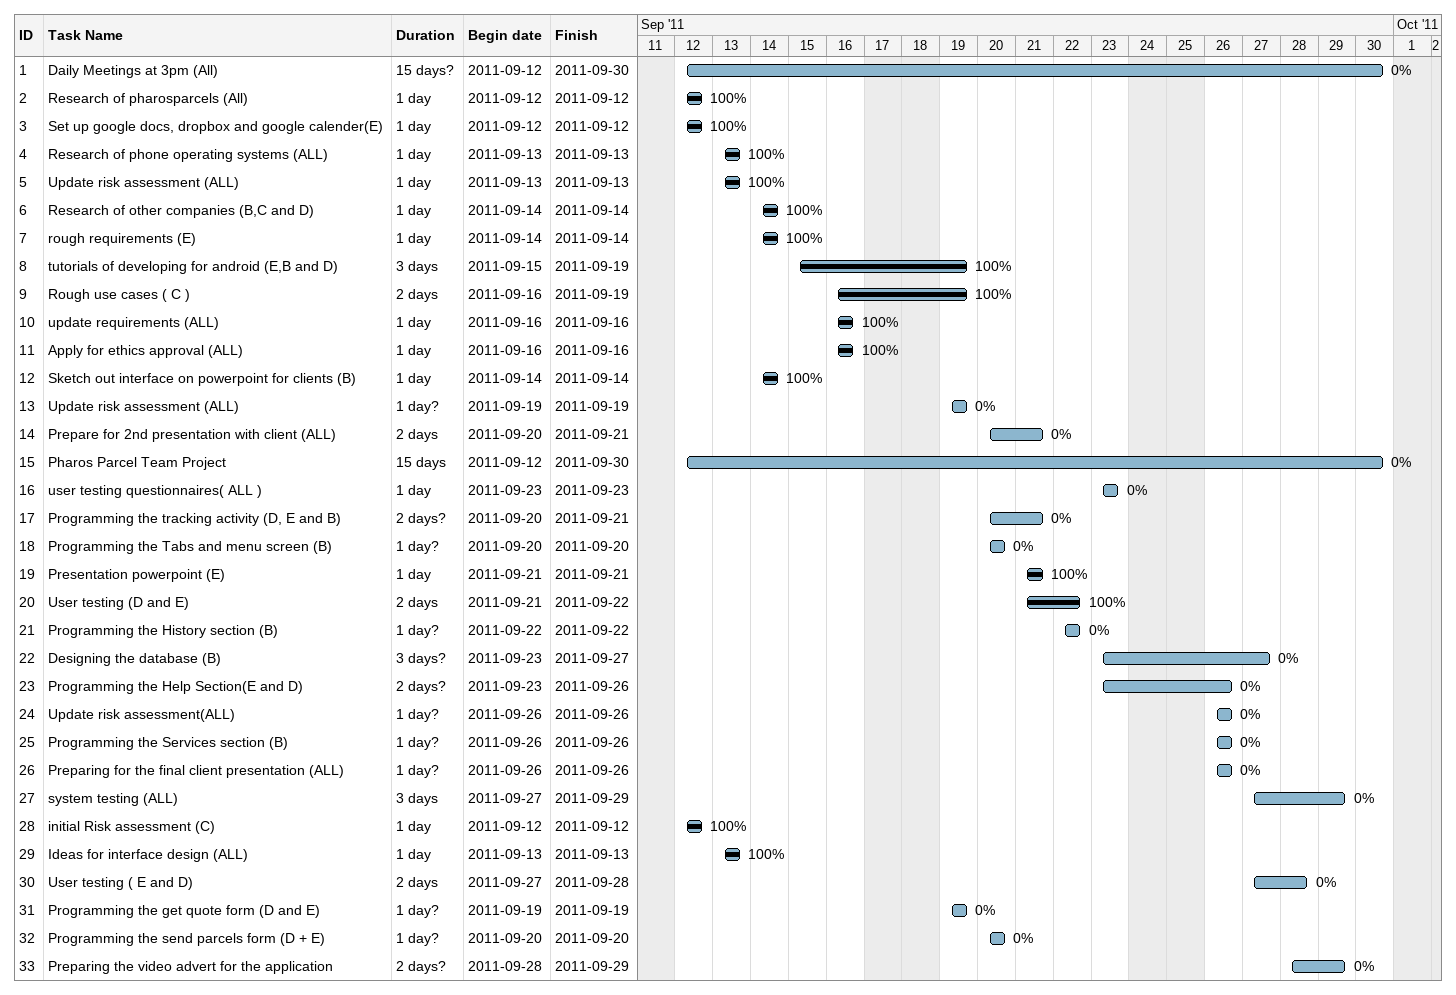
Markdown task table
| ID | Task | Duration | Start | Finish | % complete |
|---|---|---|---|---|---|
| 1 | Daily Meetings at 3pm (All) | 15d? | 2011-09-12 | 2011-09-30 | 0 |
| 2 | Research of pharosparcels (All) | 1d | 2011-09-12 | 2011-09-12 | 100 |
| 3 | Set up google docs, dropbox and google calender(E) | 1d | 2011-09-12 | 2011-09-12 | 100 |
| 4 | Research of phone operating systems (ALL) | 1d | 2011-09-13 | 2011-09-13 | 100 |
| 5 | Update risk assessment (ALL) | 1d | 2011-09-13 | 2011-09-13 | 100 |
| 6 | Research of other companies (B,C and D) | 1d | 2011-09-14 | 2011-09-14 | 100 |
| 7 | rough requirements (E) | 1d | 2011-09-14 | 2011-09-14 | 100 |
| 8 | tutorials of developing for android (E,B and D) | 3d | 2011-09-15 | 2011-09-19 | 100 |
| 9 | Rough use cases ( C ) | 2d | 2011-09-16 | 2011-09-19 | 100 |
| 10 | update requirements (ALL) | 1d | 2011-09-16 | 2011-09-16 | 100 |
| 11 | Apply for ethics approval (ALL) | 1d | 2011-09-16 | 2011-09-16 | 100 |
| 12 | Sketch out interface on powerpoint for clients (B) | 1d | 2011-09-14 | 2011-09-14 | 100 |
| 13 | Update risk assessment (ALL) | 1d? | 2011-09-19 | 2011-09-19 | 0 |
| 14 | Prepare for 2nd presentation with client (ALL) | 2d | 2011-09-20 | 2011-09-21 | 0 |
| 15 | Pharos Parcel Team Project | 15d | 2011-09-12 | 2011-09-30 | 0 |
| 16 | user testing questionnaires( ALL ) | 1d | 2011-09-23 | 2011-09-23 | 0 |
| 17 | Programming the tracking activity (D, E and B) | 2d? | 2011-09-20 | 2011-09-21 | 0 |
| 18 | Programming the Tabs and menu screen (B) | 1d? | 2011-09-20 | 2011-09-20 | 0 |
| 19 | Presentation powerpoint (E) | 1d | 2011-09-21 | 2011-09-21 | 100 |
| 20 | User testing (D and E) | 2d | 2011-09-21 | 2011-09-22 | 100 |
| 21 | Programming the History section (B) | 1d? | 2011-09-22 | 2011-09-22 | 0 |
| 22 | Designing the database (B) | 3d? | 2011-09-23 | 2011-09-27 | 0 |
| 23 | Programming the Help Section(E and D) | 2d? | 2011-09-23 | 2011-09-26 | 0 |
| 24 | Update risk assessment(ALL) | 1d? | 2011-09-26 | 2011-09-26 | 0 |
| 25 | Programming the Services section (B) | 1d? | 2011-09-26 | 2011-09-26 | 0 |
| 26 | Preparing for the final client presentation (ALL) | 1d? | 2011-09-26 | 2011-09-26 | 0 |
| 27 | system testing (ALL) | 3d | 2011-09-27 | 2011-09-29 | 0 |
| 28 | initial Risk assessment (C) | 1d | 2011-09-12 | 2011-09-12 | 100 |
| 29 | Ideas for interface design (ALL) | 1d | 2011-09-13 | 2011-09-13 | 100 |
| 30 | User testing ( E and D) | 2d | 2011-09-27 | 2011-09-28 | 0 |
| 31 | Programming the get quote form (D and E) | 1d? | 2011-09-19 | 2011-09-19 | 0 |
| 32 | Programming the send parcels form (D + E) | 1d? | 2011-09-20 | 2011-09-20 | 0 |
| 33 | Preparing the video advert for the application | 2d? | 2011-09-28 | 2011-09-29 | 0 |
